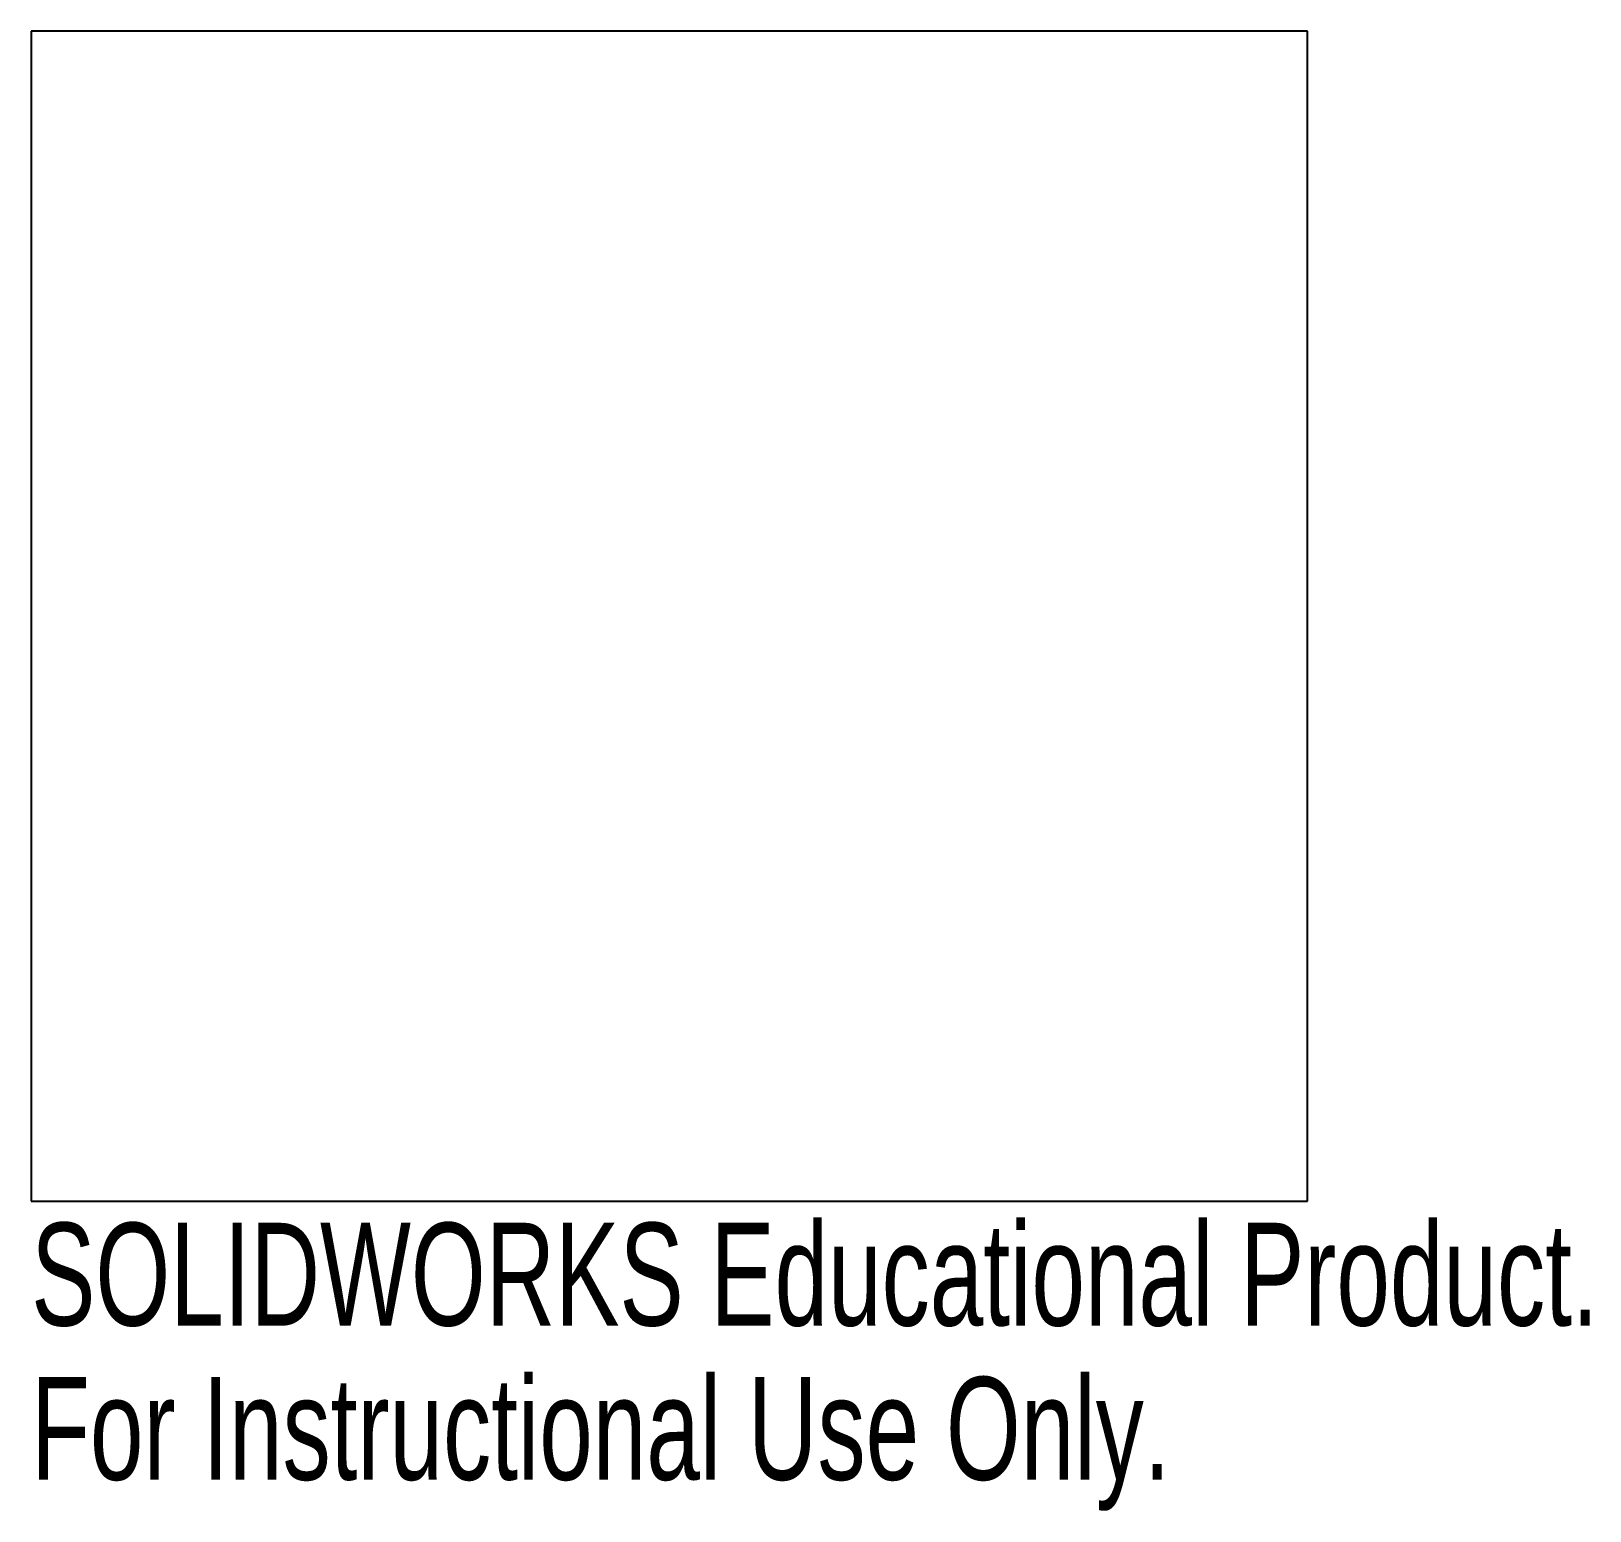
# Model space of a CAD drawing. Header units: millimetres. Extents: x -30 to 43.3, y -49.8 to 19.7.
import ezdxf

# ---------------------------------------------------------------- set-up
doc = ezdxf.new("R2010")
doc.units = ezdxf.units.MM
doc.styles.add('SLDTEXTSTYLE0', font='TXT', dxfattribs={"width": 0.7})

msp = doc.modelspace()

# ---------------------------------------------------------------- linework, layer by layer
at = {"color": 7, "linetype": 'Continuous', "lineweight": 25}
for p, q in [((30, 19.716), (-30, 19.716)), ((-30, 19.716), (-30, -35.284)), ((30, -35.284), (30, 19.716)), ((-30, -35.284), (30, -35.284))]:
    msp.add_line(p, q, dxfattribs=at)

# ---------------------------------------------------------------- texts
at = {"color": 7, "linetype": 'Continuous', "char_height": 4.83362, "attachment_point": 1, "style": 'SLDTEXTSTYLE0'}
for s, insert in [('SOLIDWORKS Educational Product.', (-30, -36.304)), ('For Instructional Use Only.', (-30, -43.554))]:
    msp.add_mtext(s, dxfattribs=dict(at, insert=insert))

doc.saveas('drawing.dxf')
